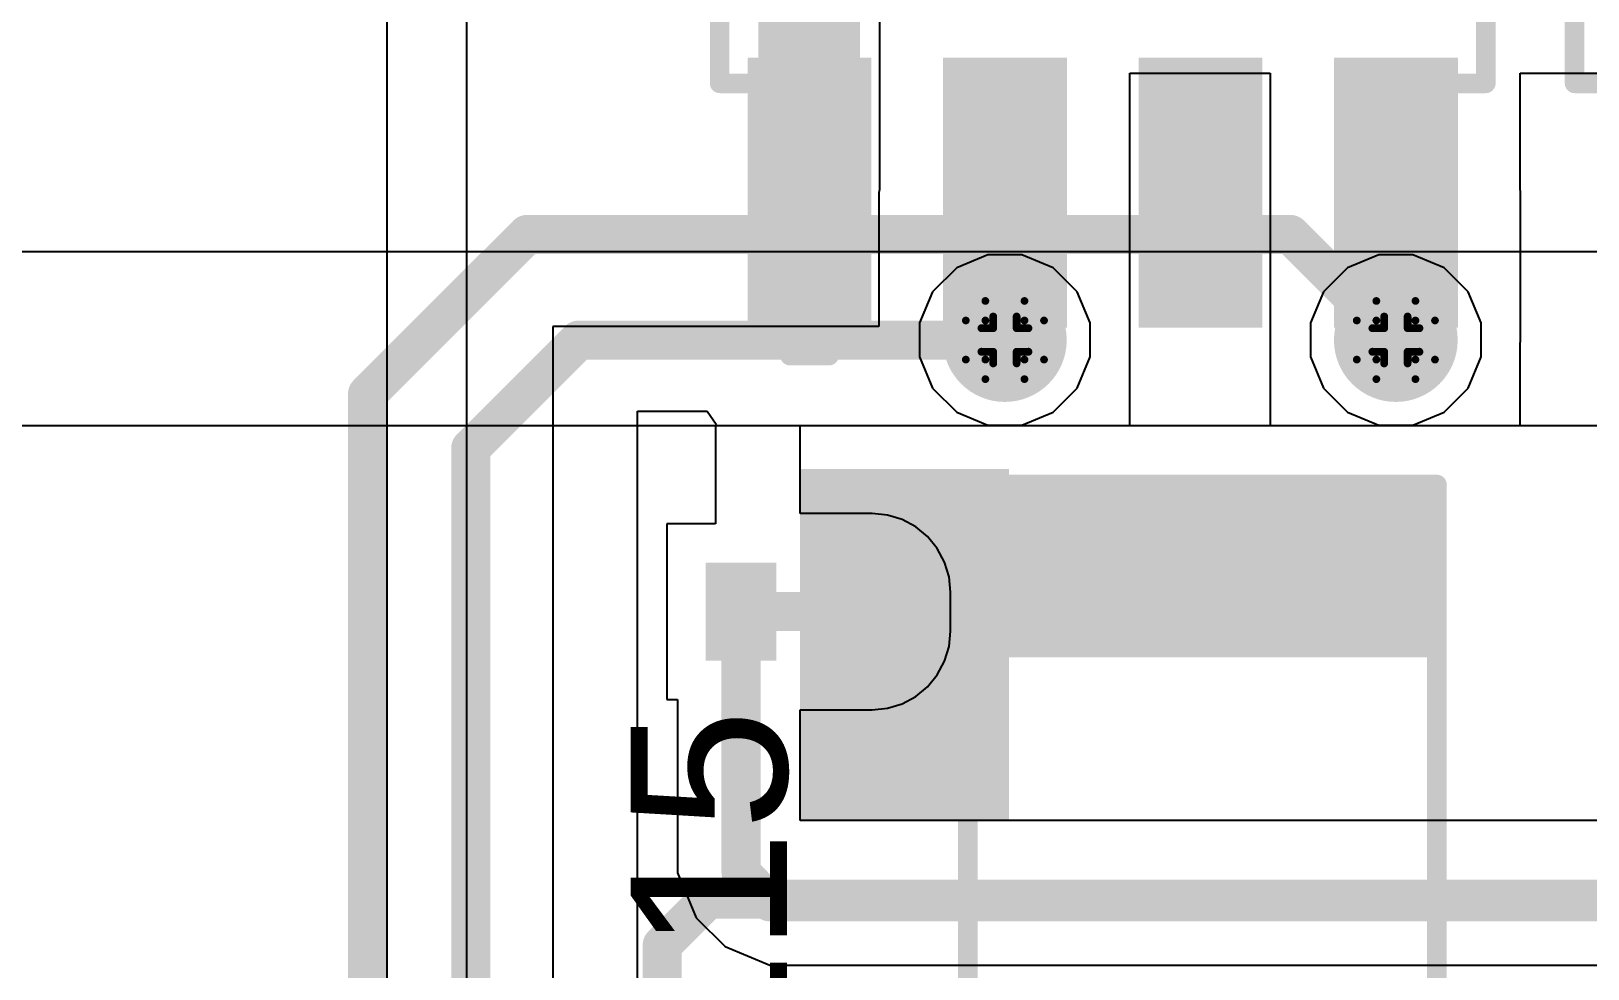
# Model space of a CAD drawing. Header units: inches. Extents: x -4 to 5258, y -4 to 5281.
# Drawn here: x 80.64 to 90.76, y 77.29 to 83.39 of the extents above; entities that cross this region are included whole.
import ezdxf

# ---------------------------------------------------------------- set-up
doc = ezdxf.new("R2010")
doc.units = ezdxf.units.IN
for name, color, linetype in [('Bottom Layer', 5, 'Continuous'), ('Bottom Solder', 6, 'Continuous'), ('Drill Drawing', 1, 'Continuous'), ('Layer 1', 16, 'Continuous'), ('Layer 2', 76, 'Continuous'), ('Top Layer', 1, 'Continuous'), ('Top Overlay', 2, 'Continuous'), ('Top Paste', 8, 'Continuous'), ('Top Solder', 216, 'Continuous'), ('Via Holes', 16, 'Continuous')]:
    doc.layers.add(name, color=color, linetype=linetype)
doc.styles.add('Arial', font='', dxfattribs={"height": 0.2})
doc.styles.get('Arial').set_extended_font_data('Arial')

# ---------------------------------------------------------------- blocks, each defined once
blk = doc.blocks.new('SOIC_8_11')
at = {"layer": 'Top Layer'}
for points in [[(-1.925, 2.205), (-1.925, 1.605), (-3.475, 1.605), (-3.475, 2.205)], [(3.475, 2.205), (3.475, 1.605), (1.925, 1.605), (1.925, 2.205)], [(-1.925, 0.935), (-1.925, 0.335), (-3.475, 0.335), (-3.475, 0.935)], [(3.475, 0.935), (3.475, 0.335), (1.925, 0.335), (1.925, 0.935)], [(-1.925, -0.335), (-1.925, -0.935), (-3.475, -0.935), (-3.475, -0.335)], [(3.475, -0.335), (3.475, -0.935), (1.925, -0.935), (1.925, -0.335)], [(-1.925, -1.605), (-1.925, -2.205), (-3.475, -2.205), (-3.475, -1.605)], [(3.475, -1.605), (3.475, -2.205), (1.925, -2.205), (1.925, -1.605)]]:
    blk.add_hatch(color=1, dxfattribs=at).paths.add_polyline_path(points)
at = {"layer": 'Top Overlay'}
blk.add_hatch(color=2, dxfattribs=at).paths.add_polyline_path([(-1.828, 1.573), (-1.498, 1.573), (-1.498, 2.234), (-1.828, 2.234)])
at = {"layer": 'Top Paste'}
for points in [[(-1.925, 2.205), (-1.925, 1.605), (-3.475, 1.605), (-3.475, 2.205)], [(3.475, 2.205), (3.475, 1.605), (1.925, 1.605), (1.925, 2.205)], [(-1.925, 0.935), (-1.925, 0.335), (-3.475, 0.335), (-3.475, 0.935)], [(3.475, 0.935), (3.475, 0.335), (1.925, 0.335), (1.925, 0.935)], [(-1.925, -0.335), (-1.925, -0.935), (-3.475, -0.935), (-3.475, -0.335)], [(3.475, -0.335), (3.475, -0.935), (1.925, -0.935), (1.925, -0.335)], [(-1.925, -1.605), (-1.925, -2.205), (-3.475, -2.205), (-3.475, -1.605)], [(3.475, -1.605), (3.475, -2.205), (1.925, -2.205), (1.925, -1.605)]]:
    blk.add_hatch(color=8, dxfattribs=at).paths.add_polyline_path(points)
at = {"layer": 'Top Solder'}
for points in [[(-1.823, 2.307), (-1.823, 1.503), (-3.577, 1.503), (-3.577, 2.307)], [(3.577, 2.307), (3.577, 1.503), (1.823, 1.503), (1.823, 2.307)], [(-1.823, 1.037), (-1.823, 0.233), (-3.577, 0.233), (-3.577, 1.037)], [(3.577, 1.037), (3.577, 0.233), (1.823, 0.233), (1.823, 1.037)], [(-1.823, -0.233), (-1.823, -1.037), (-3.577, -1.037), (-3.577, -0.233)], [(3.577, -0.233), (3.577, -1.037), (1.823, -1.037), (1.823, -0.233)], [(-1.823, -1.503), (-1.823, -2.307), (-3.577, -2.307), (-3.577, -1.503)], [(3.577, -1.503), (3.577, -2.307), (1.823, -2.307), (1.823, -1.503)]]:
    blk.add_hatch(color=216, dxfattribs=at).paths.add_polyline_path(points)
at = {"layer": 'Top Overlay'}
for points in [[(-1.991, 2.489, 0.127, 0.127, 0), (1.991, 2.489, 0.127, 0.127, 0)], [(-1.991, 2.489, 0.127, 0.127, 0), (-1.991, 2.311, 0.127, 0.127, 0)], [(1.991, 2.489, 0.127, 0.127, 0), (1.991, 2.311, 0.127, 0.127, 0)], [(-3.759, 2.032, 0.127, 0.127, 0), (-3.759, 1.778, 0.127, 0.127, 0)], [(-3.759, 2.032, 0.127, 0.127, 0), (-3.632, 1.905, 0.127, 0.127, 0)], [(-3.632, 1.905, 0.127, 0.127, 0), (-3.759, 1.778, 0.127, 0.127, 0)], [(-1.991, -2.311, 0.127, 0.127, 0), (-1.991, -2.489, 0.127, 0.127, 0)], [(1.991, -2.311, 0.127, 0.127, 0), (1.991, -2.489, 0.127, 0.127, 0)], [(-1.991, -2.489, 0.127, 0.127, 0), (1.991, -2.489, 0.127, 0.127, 0)]]:
    blk.add_lwpolyline(points, format="xyseb", dxfattribs=at)
for points in [[(-2.022, 2.489, 0.0635, 0.0635, 1), (-1.959, 2.489, 0.0635, 0.0635, 1)], [(-2.022, 2.489, 0.0635, 0.0635, 1), (-1.959, 2.489, 0.0635, 0.0635, 1)], [(1.959, 2.489, 0.0635, 0.0635, 1), (2.022, 2.489, 0.0635, 0.0635, 1)], [(1.959, 2.489, 0.0635, 0.0635, 1), (2.022, 2.489, 0.0635, 0.0635, 1)], [(-2.022, 2.311, 0.0635, 0.0635, 1), (-1.959, 2.311, 0.0635, 0.0635, 1)], [(1.959, 2.311, 0.0635, 0.0635, 1), (2.022, 2.311, 0.0635, 0.0635, 1)], [(-3.791, 2.032, 0.0635, 0.0635, 1), (-3.727, 2.032, 0.0635, 0.0635, 1)], [(-3.791, 2.032, 0.0635, 0.0635, 1), (-3.727, 2.032, 0.0635, 0.0635, 1)], [(-3.664, 1.905, 0.0635, 0.0635, 1), (-3.6, 1.905, 0.0635, 0.0635, 1)], [(-3.664, 1.905, 0.0635, 0.0635, 1), (-3.6, 1.905, 0.0635, 0.0635, 1)], [(-3.791, 1.778, 0.0635, 0.0635, 1), (-3.727, 1.778, 0.0635, 0.0635, 1)], [(-3.791, 1.778, 0.0635, 0.0635, 1), (-3.727, 1.778, 0.0635, 0.0635, 1)], [(-2.022, -2.311, 0.0635, 0.0635, 1), (-1.959, -2.311, 0.0635, 0.0635, 1)], [(1.959, -2.311, 0.0635, 0.0635, 1), (2.022, -2.311, 0.0635, 0.0635, 1)], [(-2.022, -2.489, 0.0635, 0.0635, 1), (-1.959, -2.489, 0.0635, 0.0635, 1)], [(-2.022, -2.489, 0.0635, 0.0635, 1), (-1.959, -2.489, 0.0635, 0.0635, 1)], [(1.959, -2.489, 0.0635, 0.0635, 1), (2.022, -2.489, 0.0635, 0.0635, 1)], [(1.959, -2.489, 0.0635, 0.0635, 1), (2.022, -2.489, 0.0635, 0.0635, 1)]]:
    blk.add_lwpolyline(points, format="xyseb", close=True, dxfattribs=at)
blk = doc.blocks.new('SOIC_8_13')
at = {"layer": 'Top Layer'}
for points in [[(-1.925, 2.205), (-1.925, 1.605), (-3.475, 1.605), (-3.475, 2.205)], [(3.475, 2.205), (3.475, 1.605), (1.925, 1.605), (1.925, 2.205)], [(-1.925, 0.935), (-1.925, 0.335), (-3.475, 0.335), (-3.475, 0.935)], [(3.475, 0.935), (3.475, 0.335), (1.925, 0.335), (1.925, 0.935)], [(-1.925, -0.335), (-1.925, -0.935), (-3.475, -0.935), (-3.475, -0.335)], [(3.475, -0.335), (3.475, -0.935), (1.925, -0.935), (1.925, -0.335)], [(-1.925, -1.605), (-1.925, -2.205), (-3.475, -2.205), (-3.475, -1.605)], [(3.475, -1.605), (3.475, -2.205), (1.925, -2.205), (1.925, -1.605)]]:
    blk.add_hatch(color=1, dxfattribs=at).paths.add_polyline_path(points)
at = {"layer": 'Top Overlay'}
blk.add_hatch(color=2, dxfattribs=at).paths.add_polyline_path([(-1.829, 1.576), (-1.499, 1.576), (-1.499, 2.237), (-1.829, 2.237)])
at = {"layer": 'Top Paste'}
for points in [[(-1.925, 2.205), (-1.925, 1.605), (-3.475, 1.605), (-3.475, 2.205)], [(3.475, 2.205), (3.475, 1.605), (1.925, 1.605), (1.925, 2.205)], [(-1.925, 0.935), (-1.925, 0.335), (-3.475, 0.335), (-3.475, 0.935)], [(3.475, 0.935), (3.475, 0.335), (1.925, 0.335), (1.925, 0.935)], [(-1.925, -0.335), (-1.925, -0.935), (-3.475, -0.935), (-3.475, -0.335)], [(3.475, -0.335), (3.475, -0.935), (1.925, -0.935), (1.925, -0.335)], [(-1.925, -1.605), (-1.925, -2.205), (-3.475, -2.205), (-3.475, -1.605)], [(3.475, -1.605), (3.475, -2.205), (1.925, -2.205), (1.925, -1.605)]]:
    blk.add_hatch(color=8, dxfattribs=at).paths.add_polyline_path(points)
at = {"layer": 'Top Solder'}
for points in [[(-1.823, 2.307), (-1.823, 1.503), (-3.577, 1.503), (-3.577, 2.307)], [(3.577, 2.307), (3.577, 1.503), (1.823, 1.503), (1.823, 2.307)], [(-1.823, 1.037), (-1.823, 0.233), (-3.577, 0.233), (-3.577, 1.037)], [(3.577, 1.037), (3.577, 0.233), (1.823, 0.233), (1.823, 1.037)], [(-1.823, -0.233), (-1.823, -1.037), (-3.577, -1.037), (-3.577, -0.233)], [(3.577, -0.233), (3.577, -1.037), (1.823, -1.037), (1.823, -0.233)], [(-1.823, -1.503), (-1.823, -2.307), (-3.577, -2.307), (-3.577, -1.503)], [(3.577, -1.503), (3.577, -2.307), (1.823, -2.307), (1.823, -1.503)]]:
    blk.add_hatch(color=216, dxfattribs=at).paths.add_polyline_path(points)
at = {"layer": 'Top Overlay'}
for points in [[(1.991, 2.489, 0.127, 0.127, 0), (-1.991, 2.489, 0.127, 0.127, 0)], [(-1.991, 2.489, 0.127, 0.127, 0), (-1.991, 2.311, 0.127, 0.127, 0)], [(1.991, 2.489, 0.127, 0.127, 0), (1.991, 2.311, 0.127, 0.127, 0)], [(-3.759, 2.032, 0.127, 0.127, 0), (-3.759, 1.778, 0.127, 0.127, 0)], [(-3.759, 2.032, 0.127, 0.127, 0), (-3.632, 1.905, 0.127, 0.127, 0)], [(-3.632, 1.905, 0.127, 0.127, 0), (-3.759, 1.778, 0.127, 0.127, 0)], [(-1.991, -2.311, 0.127, 0.127, 0), (-1.991, -2.489, 0.127, 0.127, 0)], [(1.991, -2.311, 0.127, 0.127, 0), (1.991, -2.489, 0.127, 0.127, 0)], [(-1.991, -2.489, 0.127, 0.127, 0), (1.991, -2.489, 0.127, 0.127, 0)]]:
    blk.add_lwpolyline(points, format="xyseb", dxfattribs=at)
for points in [[(-2.022, 2.489, 0.0635, 0.0635, 1), (-1.959, 2.489, 0.0635, 0.0635, 1)], [(-2.022, 2.489, 0.0635, 0.0635, 1), (-1.959, 2.489, 0.0635, 0.0635, 1)], [(1.959, 2.489, 0.0635, 0.0635, 1), (2.022, 2.489, 0.0635, 0.0635, 1)], [(1.959, 2.489, 0.0635, 0.0635, 1), (2.022, 2.489, 0.0635, 0.0635, 1)], [(-2.022, 2.311, 0.0635, 0.0635, 1), (-1.959, 2.311, 0.0635, 0.0635, 1)], [(1.959, 2.311, 0.0635, 0.0635, 1), (2.022, 2.311, 0.0635, 0.0635, 1)], [(-3.791, 2.032, 0.0635, 0.0635, 1), (-3.727, 2.032, 0.0635, 0.0635, 1)], [(-3.791, 2.032, 0.0635, 0.0635, 1), (-3.727, 2.032, 0.0635, 0.0635, 1)], [(-3.664, 1.905, 0.0635, 0.0635, 1), (-3.6, 1.905, 0.0635, 0.0635, 1)], [(-3.664, 1.905, 0.0635, 0.0635, 1), (-3.6, 1.905, 0.0635, 0.0635, 1)], [(-3.791, 1.778, 0.0635, 0.0635, 1), (-3.727, 1.778, 0.0635, 0.0635, 1)], [(-3.791, 1.778, 0.0635, 0.0635, 1), (-3.727, 1.778, 0.0635, 0.0635, 1)], [(-2.022, -2.311, 0.0635, 0.0635, 1), (-1.959, -2.311, 0.0635, 0.0635, 1)], [(1.959, -2.311, 0.0635, 0.0635, 1), (2.022, -2.311, 0.0635, 0.0635, 1)], [(-2.022, -2.489, 0.0635, 0.0635, 1), (-1.959, -2.489, 0.0635, 0.0635, 1)], [(-2.022, -2.489, 0.0635, 0.0635, 1), (-1.959, -2.489, 0.0635, 0.0635, 1)], [(1.959, -2.489, 0.0635, 0.0635, 1), (2.022, -2.489, 0.0635, 0.0635, 1)], [(1.959, -2.489, 0.0635, 0.0635, 1), (2.022, -2.489, 0.0635, 0.0635, 1)]]:
    blk.add_lwpolyline(points, format="xyseb", close=True, dxfattribs=at)
blk = doc.blocks.new('RES_2010_53')
at = {"layer": 'Top Layer'}
for points in [[(-2.8, 1.4), (-1.9, 1.4), (-1.9, -1.4), (-2.8, -1.4)], [(1.9, 1.4), (2.8, 1.4), (2.8, -1.4), (1.9, -1.4)]]:
    blk.add_hatch(color=1, dxfattribs=at).paths.add_polyline_path(points)
at = {"layer": 'Top Paste'}
for points in [[(-2.8, 1.4), (-1.9, 1.4), (-1.9, -1.4), (-2.8, -1.4)], [(1.9, 1.4), (2.8, 1.4), (2.8, -1.4), (1.9, -1.4)]]:
    blk.add_hatch(color=8, dxfattribs=at).paths.add_polyline_path(points)
at = {"layer": 'Top Solder'}
for points in [[(-2.902, 1.502), (-1.798, 1.502), (-1.798, -1.502), (-2.902, -1.502)], [(1.798, 1.502), (2.902, 1.502), (2.902, -1.502), (1.798, -1.502)]]:
    blk.add_hatch(color=216, dxfattribs=at).paths.add_polyline_path(points)
at = {"layer": 'Top Overlay'}
for points in [[(-2.921, 1.524, 0.127, 0.127, 0), (-2.921, -1.524, 0.127, 0.127, 0)], [(-2.921, 1.524, 0.127, 0.127, 0), (2.921, 1.524, 0.127, 0.127, 0)], [(2.921, 1.524, 0.127, 0.127, 0), (2.921, -1.524, 0.127, 0.127, 0)], [(2.921, -1.524, 0.127, 0.127, 0), (-2.921, -1.524, 0.127, 0.127, 0)]]:
    blk.add_lwpolyline(points, format="xyseb", dxfattribs=at)
for points in [[(-2.953, 1.524, 0.0635, 0.0635, 1), (-2.889, 1.524, 0.0635, 0.0635, 1)], [(-2.953, 1.524, 0.0635, 0.0635, 1), (-2.889, 1.524, 0.0635, 0.0635, 1)], [(2.889, 1.524, 0.0635, 0.0635, 1), (2.953, 1.524, 0.0635, 0.0635, 1)], [(2.889, 1.524, 0.0635, 0.0635, 1), (2.953, 1.524, 0.0635, 0.0635, 1)], [(-2.953, -1.524, 0.0635, 0.0635, 1), (-2.889, -1.524, 0.0635, 0.0635, 1)], [(-2.953, -1.524, 0.0635, 0.0635, 1), (-2.889, -1.524, 0.0635, 0.0635, 1)], [(2.889, -1.524, 0.0635, 0.0635, 1), (2.953, -1.524, 0.0635, 0.0635, 1)], [(2.889, -1.524, 0.0635, 0.0635, 1), (2.953, -1.524, 0.0635, 0.0635, 1)]]:
    blk.add_lwpolyline(points, format="xyseb", close=True, dxfattribs=at)
blk = doc.blocks.new('N___T___P___178')
at = {"layer": 'Top Layer'}
for points in [[(-0.699, -0.318), (-0.699, 0.318), (-0.241, 0.318), (-0.241, -0.318)], [(0.241, -0.318), (0.241, 0.318), (0.699, 0.318), (0.699, -0.318)], [(-0.381, -0.127), (0.381, -0.127), (0.381, 0.127), (-0.381, 0.127)]]:
    blk.add_hatch(color=1, dxfattribs=at).paths.add_polyline_path(points)
at = {"layer": 'Top Paste'}
for points in [[(-0.699, -0.318), (-0.699, 0.318), (-0.241, 0.318), (-0.241, -0.318)], [(0.241, -0.318), (0.241, 0.318), (0.699, 0.318), (0.699, -0.318)]]:
    blk.add_hatch(color=8, dxfattribs=at).paths.add_polyline_path(points)

msp = doc.modelspace()

# ---------------------------------------------------------------- hatches: boundary and pattern name
at = {"layer": 'Bottom Layer'}
h = msp.add_hatch(color=5, dxfattribs=at)
edge = h.paths.add_edge_path()
edge.add_arc((86.969, 81.379), 0.3, 0, 360)
h = msp.add_hatch(color=5, dxfattribs=at)
edge = h.paths.add_edge_path()
edge.add_arc((89.509, 81.379), 0.3, 0, 360)
at = {"layer": 'Bottom Solder'}
h = msp.add_hatch(color=6, dxfattribs=at)
edge = h.paths.add_edge_path()
edge.add_arc((86.969, 81.379), 0.402, 0, 360)
h = msp.add_hatch(color=6, dxfattribs=at)
edge = h.paths.add_edge_path()
edge.add_arc((89.509, 81.379), 0.402, 0, 360)
at = {"layer": 'Layer 1'}
h = msp.add_hatch(color=16, dxfattribs=at)
edge = h.paths.add_edge_path()
edge.add_arc((86.969, 81.379), 0.3, 0, 360)
h = msp.add_hatch(color=16, dxfattribs=at)
edge = h.paths.add_edge_path()
edge.add_arc((89.509, 81.379), 0.3, 0, 360)
at = {"layer": 'Layer 2'}
h = msp.add_hatch(color=76, dxfattribs=at)
edge = h.paths.add_edge_path()
edge.add_arc((86.969, 81.379), 0.3, 0, 360)
h = msp.add_hatch(color=76, dxfattribs=at)
edge = h.paths.add_edge_path()
edge.add_arc((89.509, 81.379), 0.3, 0, 360)
at = {"layer": 'Top Layer'}
for points in [[(87.269, 82.337), (86.669, 82.337), (86.669, 81.379), (87.269, 81.379)], [(89.809, 82.337), (89.209, 82.337), (89.209, 81.379), (89.809, 81.379)], [(85.639, 78.257), (86.995, 78.257), (86.995, 80.541), (85.639, 80.541)]]:
    msp.add_hatch(color=1, dxfattribs=at).paths.add_polyline_path(points)
h = msp.add_hatch(color=1, dxfattribs=at)
edge = h.paths.add_edge_path()
edge.add_arc((86.969, 81.379), 0.3, 0, 360)
h = msp.add_hatch(color=1, dxfattribs=at)
edge = h.paths.add_edge_path()
edge.add_arc((89.509, 81.379), 0.3, 0, 360)
at = {"layer": 'Top Solder'}
h = msp.add_hatch(color=216, dxfattribs=at)
edge = h.paths.add_edge_path()
edge.add_arc((86.969, 81.379), 0.402, 0, 360)
h = msp.add_hatch(color=216, dxfattribs=at)
edge = h.paths.add_edge_path()
edge.add_arc((89.509, 81.379), 0.402, 0, 360)
at = {"layer": 'Via Holes'}
h = msp.add_hatch(color=7, dxfattribs=at)
edge = h.paths.add_edge_path()
edge.add_arc((86.969, 81.379), 0.15, 0, 360)
h = msp.add_hatch(color=7, dxfattribs=at)
edge = h.paths.add_edge_path()
edge.add_arc((89.509, 81.379), 0.15, 0, 360)

# ---------------------------------------------------------------- linework, layer by layer
at = {"layer": 'Bottom Layer'}
for p, q in [((106.488, 81.952), (50.144, 81.952)), ((75.525, 80.824), (105.19, 80.824))]:
    msp.add_line(p, q, dxfattribs=at)
at = {"layer": 'Drill Drawing'}
for points in [[(86.842, 81.506, 0.0508, 0.0508, 0), (86.842, 81.633, 0.0508, 0.0508, 0)], [(86.842, 81.633, 0.0508, 0.0508, 0), (87.096, 81.633, 0.0508, 0.0508, 0)], [(87.096, 81.506, 0.0508, 0.0508, 0), (87.096, 81.633, 0.0508, 0.0508, 0)], [(89.382, 81.506, 0.0508, 0.0508, 0), (89.382, 81.633, 0.0508, 0.0508, 0)], [(89.382, 81.633, 0.0508, 0.0508, 0), (89.636, 81.633, 0.0508, 0.0508, 0)], [(89.636, 81.506, 0.0508, 0.0508, 0), (89.636, 81.633, 0.0508, 0.0508, 0)], [(86.715, 81.252, 0.0508, 0.0508, 0), (86.715, 81.506, 0.0508, 0.0508, 0)], [(86.715, 81.506, 0.0508, 0.0508, 0), (86.842, 81.506, 0.0508, 0.0508, 0)], [(86.893, 81.456, 0.0508, 0.0508, 0), (86.893, 81.532, 0.0508, 0.0508, 0)], [(86.893, 81.532, 0.0508, 0.0508, 0), (87.046, 81.532, 0.0508, 0.0508, 0)], [(87.046, 81.456, 0.0508, 0.0508, 0), (87.046, 81.532, 0.0508, 0.0508, 0)], [(87.096, 81.506, 0.0508, 0.0508, 0), (87.223, 81.506, 0.0508, 0.0508, 0)], [(87.223, 81.252, 0.0508, 0.0508, 0), (87.223, 81.506, 0.0508, 0.0508, 0)], [(89.255, 81.252, 0.0508, 0.0508, 0), (89.255, 81.506, 0.0508, 0.0508, 0)], [(89.255, 81.506, 0.0508, 0.0508, 0), (89.382, 81.506, 0.0508, 0.0508, 0)], [(89.433, 81.456, 0.0508, 0.0508, 0), (89.433, 81.532, 0.0508, 0.0508, 0)], [(89.433, 81.532, 0.0508, 0.0508, 0), (89.586, 81.532, 0.0508, 0.0508, 0)], [(89.586, 81.456, 0.0508, 0.0508, 0), (89.586, 81.532, 0.0508, 0.0508, 0)], [(89.636, 81.506, 0.0508, 0.0508, 0), (89.763, 81.506, 0.0508, 0.0508, 0)], [(89.763, 81.252, 0.0508, 0.0508, 0), (89.763, 81.506, 0.0508, 0.0508, 0)], [(86.817, 81.303, 0.0508, 0.0508, 0), (86.817, 81.456, 0.0508, 0.0508, 0)], [(86.817, 81.456, 0.0508, 0.0508, 0), (86.893, 81.456, 0.0508, 0.0508, 0)], [(87.046, 81.456, 0.0508, 0.0508, 0), (87.122, 81.456, 0.0508, 0.0508, 0)], [(87.122, 81.303, 0.0508, 0.0508, 0), (87.122, 81.456, 0.0508, 0.0508, 0)], [(89.357, 81.303, 0.0508, 0.0508, 0), (89.357, 81.456, 0.0508, 0.0508, 0)], [(89.357, 81.456, 0.0508, 0.0508, 0), (89.433, 81.456, 0.0508, 0.0508, 0)], [(89.586, 81.456, 0.0508, 0.0508, 0), (89.662, 81.456, 0.0508, 0.0508, 0)], [(89.662, 81.303, 0.0508, 0.0508, 0), (89.662, 81.456, 0.0508, 0.0508, 0)], [(86.817, 81.303, 0.0508, 0.0508, 0), (86.893, 81.303, 0.0508, 0.0508, 0)], [(86.893, 81.227, 0.0508, 0.0508, 0), (86.893, 81.303, 0.0508, 0.0508, 0)], [(87.046, 81.303, 0.0508, 0.0508, 0), (87.122, 81.303, 0.0508, 0.0508, 0)], [(87.046, 81.227, 0.0508, 0.0508, 0), (87.046, 81.303, 0.0508, 0.0508, 0)], [(89.357, 81.303, 0.0508, 0.0508, 0), (89.433, 81.303, 0.0508, 0.0508, 0)], [(89.433, 81.227, 0.0508, 0.0508, 0), (89.433, 81.303, 0.0508, 0.0508, 0)], [(89.586, 81.303, 0.0508, 0.0508, 0), (89.662, 81.303, 0.0508, 0.0508, 0)], [(89.586, 81.227, 0.0508, 0.0508, 0), (89.586, 81.303, 0.0508, 0.0508, 0)], [(86.715, 81.252, 0.0508, 0.0508, 0), (86.842, 81.252, 0.0508, 0.0508, 0)], [(86.842, 81.125, 0.0508, 0.0508, 0), (86.842, 81.252, 0.0508, 0.0508, 0)], [(86.893, 81.227, 0.0508, 0.0508, 0), (87.046, 81.227, 0.0508, 0.0508, 0)], [(87.096, 81.252, 0.0508, 0.0508, 0), (87.223, 81.252, 0.0508, 0.0508, 0)], [(87.096, 81.125, 0.0508, 0.0508, 0), (87.096, 81.252, 0.0508, 0.0508, 0)], [(89.255, 81.252, 0.0508, 0.0508, 0), (89.382, 81.252, 0.0508, 0.0508, 0)], [(89.382, 81.125, 0.0508, 0.0508, 0), (89.382, 81.252, 0.0508, 0.0508, 0)], [(89.433, 81.227, 0.0508, 0.0508, 0), (89.586, 81.227, 0.0508, 0.0508, 0)], [(89.636, 81.252, 0.0508, 0.0508, 0), (89.763, 81.252, 0.0508, 0.0508, 0)], [(89.636, 81.125, 0.0508, 0.0508, 0), (89.636, 81.252, 0.0508, 0.0508, 0)], [(86.842, 81.125, 0.0508, 0.0508, 0), (87.096, 81.125, 0.0508, 0.0508, 0)], [(89.382, 81.125, 0.0508, 0.0508, 0), (89.636, 81.125, 0.0508, 0.0508, 0)]]:
    msp.add_lwpolyline(points, format="xyseb", dxfattribs=at)
for points in [[(86.83, 81.633, 0.0254, 0.0254, 1), (86.855, 81.633, 0.0254, 0.0254, 1)], [(86.83, 81.633, 0.0254, 0.0254, 1), (86.855, 81.633, 0.0254, 0.0254, 1)], [(87.084, 81.633, 0.0254, 0.0254, 1), (87.109, 81.633, 0.0254, 0.0254, 1)], [(87.084, 81.633, 0.0254, 0.0254, 1), (87.109, 81.633, 0.0254, 0.0254, 1)], [(89.37, 81.633, 0.0254, 0.0254, 1), (89.395, 81.633, 0.0254, 0.0254, 1)], [(89.37, 81.633, 0.0254, 0.0254, 1), (89.395, 81.633, 0.0254, 0.0254, 1)], [(89.624, 81.633, 0.0254, 0.0254, 1), (89.649, 81.633, 0.0254, 0.0254, 1)], [(89.624, 81.633, 0.0254, 0.0254, 1), (89.649, 81.633, 0.0254, 0.0254, 1)], [(86.703, 81.506, 0.0254, 0.0254, 1), (86.728, 81.506, 0.0254, 0.0254, 1)], [(86.703, 81.506, 0.0254, 0.0254, 1), (86.728, 81.506, 0.0254, 0.0254, 1)], [(86.83, 81.506, 0.0254, 0.0254, 1), (86.855, 81.506, 0.0254, 0.0254, 1)], [(86.83, 81.506, 0.0254, 0.0254, 1), (86.855, 81.506, 0.0254, 0.0254, 1)], [(86.881, 81.532, 0.0254, 0.0254, 1), (86.906, 81.532, 0.0254, 0.0254, 1)], [(86.881, 81.532, 0.0254, 0.0254, 1), (86.906, 81.532, 0.0254, 0.0254, 1)], [(87.033, 81.532, 0.0254, 0.0254, 1), (87.058, 81.532, 0.0254, 0.0254, 1)], [(87.033, 81.532, 0.0254, 0.0254, 1), (87.058, 81.532, 0.0254, 0.0254, 1)], [(87.084, 81.506, 0.0254, 0.0254, 1), (87.109, 81.506, 0.0254, 0.0254, 1)], [(87.084, 81.506, 0.0254, 0.0254, 1), (87.109, 81.506, 0.0254, 0.0254, 1)], [(87.211, 81.506, 0.0254, 0.0254, 1), (87.236, 81.506, 0.0254, 0.0254, 1)], [(87.211, 81.506, 0.0254, 0.0254, 1), (87.236, 81.506, 0.0254, 0.0254, 1)], [(89.243, 81.506, 0.0254, 0.0254, 1), (89.268, 81.506, 0.0254, 0.0254, 1)], [(89.243, 81.506, 0.0254, 0.0254, 1), (89.268, 81.506, 0.0254, 0.0254, 1)], [(89.37, 81.506, 0.0254, 0.0254, 1), (89.395, 81.506, 0.0254, 0.0254, 1)], [(89.37, 81.506, 0.0254, 0.0254, 1), (89.395, 81.506, 0.0254, 0.0254, 1)], [(89.421, 81.532, 0.0254, 0.0254, 1), (89.446, 81.532, 0.0254, 0.0254, 1)], [(89.421, 81.532, 0.0254, 0.0254, 1), (89.446, 81.532, 0.0254, 0.0254, 1)], [(89.573, 81.532, 0.0254, 0.0254, 1), (89.598, 81.532, 0.0254, 0.0254, 1)], [(89.573, 81.532, 0.0254, 0.0254, 1), (89.598, 81.532, 0.0254, 0.0254, 1)], [(89.624, 81.506, 0.0254, 0.0254, 1), (89.649, 81.506, 0.0254, 0.0254, 1)], [(89.624, 81.506, 0.0254, 0.0254, 1), (89.649, 81.506, 0.0254, 0.0254, 1)], [(89.751, 81.506, 0.0254, 0.0254, 1), (89.776, 81.506, 0.0254, 0.0254, 1)], [(89.751, 81.506, 0.0254, 0.0254, 1), (89.776, 81.506, 0.0254, 0.0254, 1)], [(86.804, 81.456, 0.0254, 0.0254, 1), (86.83, 81.456, 0.0254, 0.0254, 1)], [(86.804, 81.456, 0.0254, 0.0254, 1), (86.83, 81.456, 0.0254, 0.0254, 1)], [(86.881, 81.456, 0.0254, 0.0254, 1), (86.906, 81.456, 0.0254, 0.0254, 1)], [(86.881, 81.456, 0.0254, 0.0254, 1), (86.906, 81.456, 0.0254, 0.0254, 1)], [(87.033, 81.456, 0.0254, 0.0254, 1), (87.058, 81.456, 0.0254, 0.0254, 1)], [(87.033, 81.456, 0.0254, 0.0254, 1), (87.058, 81.456, 0.0254, 0.0254, 1)], [(87.109, 81.456, 0.0254, 0.0254, 1), (87.135, 81.456, 0.0254, 0.0254, 1)], [(87.109, 81.456, 0.0254, 0.0254, 1), (87.135, 81.456, 0.0254, 0.0254, 1)], [(89.344, 81.456, 0.0254, 0.0254, 1), (89.37, 81.456, 0.0254, 0.0254, 1)], [(89.344, 81.456, 0.0254, 0.0254, 1), (89.37, 81.456, 0.0254, 0.0254, 1)], [(89.421, 81.456, 0.0254, 0.0254, 1), (89.446, 81.456, 0.0254, 0.0254, 1)], [(89.421, 81.456, 0.0254, 0.0254, 1), (89.446, 81.456, 0.0254, 0.0254, 1)], [(89.573, 81.456, 0.0254, 0.0254, 1), (89.598, 81.456, 0.0254, 0.0254, 1)], [(89.573, 81.456, 0.0254, 0.0254, 1), (89.598, 81.456, 0.0254, 0.0254, 1)], [(89.649, 81.456, 0.0254, 0.0254, 1), (89.675, 81.456, 0.0254, 0.0254, 1)], [(89.649, 81.456, 0.0254, 0.0254, 1), (89.675, 81.456, 0.0254, 0.0254, 1)], [(86.804, 81.303, 0.0254, 0.0254, 1), (86.83, 81.303, 0.0254, 0.0254, 1)], [(86.804, 81.303, 0.0254, 0.0254, 1), (86.83, 81.303, 0.0254, 0.0254, 1)], [(86.881, 81.303, 0.0254, 0.0254, 1), (86.906, 81.303, 0.0254, 0.0254, 1)], [(86.881, 81.303, 0.0254, 0.0254, 1), (86.906, 81.303, 0.0254, 0.0254, 1)], [(87.033, 81.303, 0.0254, 0.0254, 1), (87.058, 81.303, 0.0254, 0.0254, 1)], [(87.033, 81.303, 0.0254, 0.0254, 1), (87.058, 81.303, 0.0254, 0.0254, 1)], [(87.109, 81.303, 0.0254, 0.0254, 1), (87.135, 81.303, 0.0254, 0.0254, 1)], [(87.109, 81.303, 0.0254, 0.0254, 1), (87.135, 81.303, 0.0254, 0.0254, 1)], [(89.344, 81.303, 0.0254, 0.0254, 1), (89.37, 81.303, 0.0254, 0.0254, 1)], [(89.344, 81.303, 0.0254, 0.0254, 1), (89.37, 81.303, 0.0254, 0.0254, 1)], [(89.421, 81.303, 0.0254, 0.0254, 1), (89.446, 81.303, 0.0254, 0.0254, 1)], [(89.421, 81.303, 0.0254, 0.0254, 1), (89.446, 81.303, 0.0254, 0.0254, 1)], [(89.573, 81.303, 0.0254, 0.0254, 1), (89.598, 81.303, 0.0254, 0.0254, 1)], [(89.573, 81.303, 0.0254, 0.0254, 1), (89.598, 81.303, 0.0254, 0.0254, 1)], [(89.649, 81.303, 0.0254, 0.0254, 1), (89.675, 81.303, 0.0254, 0.0254, 1)], [(89.649, 81.303, 0.0254, 0.0254, 1), (89.675, 81.303, 0.0254, 0.0254, 1)], [(86.703, 81.252, 0.0254, 0.0254, 1), (86.728, 81.252, 0.0254, 0.0254, 1)], [(86.703, 81.252, 0.0254, 0.0254, 1), (86.728, 81.252, 0.0254, 0.0254, 1)], [(86.83, 81.252, 0.0254, 0.0254, 1), (86.855, 81.252, 0.0254, 0.0254, 1)], [(86.83, 81.252, 0.0254, 0.0254, 1), (86.855, 81.252, 0.0254, 0.0254, 1)], [(86.881, 81.227, 0.0254, 0.0254, 1), (86.906, 81.227, 0.0254, 0.0254, 1)], [(86.881, 81.227, 0.0254, 0.0254, 1), (86.906, 81.227, 0.0254, 0.0254, 1)], [(87.033, 81.227, 0.0254, 0.0254, 1), (87.058, 81.227, 0.0254, 0.0254, 1)], [(87.033, 81.227, 0.0254, 0.0254, 1), (87.058, 81.227, 0.0254, 0.0254, 1)], [(87.084, 81.252, 0.0254, 0.0254, 1), (87.109, 81.252, 0.0254, 0.0254, 1)], [(87.084, 81.252, 0.0254, 0.0254, 1), (87.109, 81.252, 0.0254, 0.0254, 1)], [(87.211, 81.252, 0.0254, 0.0254, 1), (87.236, 81.252, 0.0254, 0.0254, 1)], [(87.211, 81.252, 0.0254, 0.0254, 1), (87.236, 81.252, 0.0254, 0.0254, 1)], [(89.243, 81.252, 0.0254, 0.0254, 1), (89.268, 81.252, 0.0254, 0.0254, 1)], [(89.243, 81.252, 0.0254, 0.0254, 1), (89.268, 81.252, 0.0254, 0.0254, 1)], [(89.37, 81.252, 0.0254, 0.0254, 1), (89.395, 81.252, 0.0254, 0.0254, 1)], [(89.37, 81.252, 0.0254, 0.0254, 1), (89.395, 81.252, 0.0254, 0.0254, 1)], [(89.421, 81.227, 0.0254, 0.0254, 1), (89.446, 81.227, 0.0254, 0.0254, 1)], [(89.421, 81.227, 0.0254, 0.0254, 1), (89.446, 81.227, 0.0254, 0.0254, 1)], [(89.573, 81.227, 0.0254, 0.0254, 1), (89.598, 81.227, 0.0254, 0.0254, 1)], [(89.573, 81.227, 0.0254, 0.0254, 1), (89.598, 81.227, 0.0254, 0.0254, 1)], [(89.624, 81.252, 0.0254, 0.0254, 1), (89.649, 81.252, 0.0254, 0.0254, 1)], [(89.624, 81.252, 0.0254, 0.0254, 1), (89.649, 81.252, 0.0254, 0.0254, 1)], [(89.751, 81.252, 0.0254, 0.0254, 1), (89.776, 81.252, 0.0254, 0.0254, 1)], [(89.751, 81.252, 0.0254, 0.0254, 1), (89.776, 81.252, 0.0254, 0.0254, 1)], [(86.83, 81.125, 0.0254, 0.0254, 1), (86.855, 81.125, 0.0254, 0.0254, 1)], [(86.83, 81.125, 0.0254, 0.0254, 1), (86.855, 81.125, 0.0254, 0.0254, 1)], [(87.084, 81.125, 0.0254, 0.0254, 1), (87.109, 81.125, 0.0254, 0.0254, 1)], [(87.084, 81.125, 0.0254, 0.0254, 1), (87.109, 81.125, 0.0254, 0.0254, 1)], [(89.37, 81.125, 0.0254, 0.0254, 1), (89.395, 81.125, 0.0254, 0.0254, 1)], [(89.37, 81.125, 0.0254, 0.0254, 1), (89.395, 81.125, 0.0254, 0.0254, 1)], [(89.624, 81.125, 0.0254, 0.0254, 1), (89.649, 81.125, 0.0254, 0.0254, 1)], [(89.624, 81.125, 0.0254, 0.0254, 1), (89.649, 81.125, 0.0254, 0.0254, 1)]]:
    msp.add_lwpolyline(points, format="xyseb", close=True, dxfattribs=at)
at = {"layer": 'Layer 1'}
for p, q in [((86.859, 81.933), (86.656, 81.849)), ((87.08, 81.933), (86.859, 81.933)), ((87.283, 81.849), (87.08, 81.933)), ((89.399, 81.933), (89.196, 81.849)), ((89.62, 81.933), (89.399, 81.933)), ((89.823, 81.849), (89.62, 81.933)), ((86.656, 81.849), (86.5, 81.693)), ((87.439, 81.693), (87.283, 81.849)), ((89.196, 81.849), (89.04, 81.693)), ((89.979, 81.693), (89.823, 81.849)), ((86.5, 81.693), (86.415, 81.49)), ((87.523, 81.49), (87.439, 81.693)), ((89.04, 81.693), (88.955, 81.49)), ((90.063, 81.49), (89.979, 81.693)), ((86.415, 81.49), (86.415, 81.269)), ((87.523, 81.269), (87.523, 81.49)), ((88.955, 81.49), (88.955, 81.269)), ((90.063, 81.269), (90.063, 81.49)), ((86.415, 81.269), (86.5, 81.066)), ((87.439, 81.066), (87.523, 81.269)), ((88.955, 81.269), (89.04, 81.066)), ((89.979, 81.066), (90.063, 81.269)), ((86.5, 81.066), (86.656, 80.91)), ((87.283, 80.91), (87.439, 81.066)), ((89.04, 81.066), (89.196, 80.91)), ((89.823, 80.91), (89.979, 81.066)), ((86.656, 80.91), (86.859, 80.825)), ((87.08, 80.825), (87.283, 80.91)), ((89.196, 80.91), (89.399, 80.825)), ((89.62, 80.825), (89.823, 80.91)), ((86.859, 80.825), (87.08, 80.825)), ((89.399, 80.825), (89.62, 80.825))]:
    msp.add_line(p, q, dxfattribs=at)
at = {"layer": 'Layer 2'}
for points in [[(82.828, 81.028, 0.254, 0.254, 0), (83.866, 82.065, 0.254, 0.254, 0)], [(83.866, 82.065, 0.254, 0.254, 0), (88.824, 82.065, 0.254, 0.254, 0)], [(88.824, 82.065, 0.254, 0.254, 0), (89.509, 81.379, 0.254, 0.254, 0)], [(83.5, 80.677, 0.254, 0.254, 0), (84.202, 81.379, 0.254, 0.254, 0)], [(84.202, 81.379, 0.254, 0.254, 0), (86.969, 81.379, 0.254, 0.254, 0)], [(82.828, 74.061, 0.254, 0.254, 0), (82.828, 81.028, 0.254, 0.254, 0)], [(83.5, 74.311, 0.254, 0.254, 0), (83.5, 80.677, 0.254, 0.254, 0)], [(84.743, 77.448, 0.254, 0.254, 0), (85.042, 77.747, 0.254, 0.254, 0)], [(85.042, 77.747, 0.254, 0.254, 0), (92.583, 77.747, 0.254, 0.254, 0)], [(84.743, 74.889, 0.254, 0.254, 0), (84.743, 77.448, 0.254, 0.254, 0)]]:
    msp.add_lwpolyline(points, format="xyseb", dxfattribs=at)
for points in [[(83.802, 82.065, 0.127, 0.127, 1), (83.929, 82.065, 0.127, 0.127, 1)], [(83.802, 82.065, 0.127, 0.127, 1), (83.929, 82.065, 0.127, 0.127, 1)], [(88.76, 82.065, 0.127, 0.127, 1), (88.887, 82.065, 0.127, 0.127, 1)], [(88.76, 82.065, 0.127, 0.127, 1), (88.887, 82.065, 0.127, 0.127, 1)], [(84.138, 81.379, 0.127, 0.127, 1), (84.265, 81.379, 0.127, 0.127, 1)], [(84.138, 81.379, 0.127, 0.127, 1), (84.265, 81.379, 0.127, 0.127, 1)], [(86.906, 81.379, 0.127, 0.127, 1), (87.033, 81.379, 0.127, 0.127, 1)], [(89.446, 81.379, 0.127, 0.127, 1), (89.573, 81.379, 0.127, 0.127, 1)], [(82.765, 81.028, 0.127, 0.127, 1), (82.892, 81.028, 0.127, 0.127, 1)], [(82.765, 81.028, 0.127, 0.127, 1), (82.892, 81.028, 0.127, 0.127, 1)], [(83.436, 80.677, 0.127, 0.127, 1), (83.563, 80.677, 0.127, 0.127, 1)], [(83.436, 80.677, 0.127, 0.127, 1), (83.563, 80.677, 0.127, 0.127, 1)], [(84.979, 77.747, 0.127, 0.127, 1), (85.106, 77.747, 0.127, 0.127, 1)], [(84.979, 77.747, 0.127, 0.127, 1), (85.106, 77.747, 0.127, 0.127, 1)], [(84.68, 77.448, 0.127, 0.127, 1), (84.807, 77.448, 0.127, 0.127, 1)], [(84.68, 77.448, 0.127, 0.127, 1), (84.807, 77.448, 0.127, 0.127, 1)]]:
    msp.add_lwpolyline(points, format="xyseb", close=True, dxfattribs=at)
at = {"layer": 'Top Layer'}
for p, q in [((82.953, 86.269), (82.953, 74.147)), ((83.474, 74.623), (83.474, 85.984)), ((86.155, 83.63), (86.155, 82.354)), ((87.78, 80.824), (87.78, 83.112)), ((87.78, 83.112), (88.693, 83.112)), ((88.693, 83.112), (88.693, 80.824)), ((90.317, 82.365), (90.317, 83.112)), ((90.317, 83.112), (91.955, 83.112)), ((86.155, 82.354), (86.151, 82.337)), ((86.151, 82.337), (86.151, 81.467)), ((90.32, 82.337), (90.317, 82.365)), ((90.32, 81.379), (90.32, 82.337)), ((86.151, 81.467), (84.033, 81.467)), ((84.033, 81.467), (84.033, 74.762)), ((90.317, 81.351), (90.32, 81.379)), ((90.317, 80.824), (90.317, 81.351)), ((84.583, 75.443), (84.583, 80.917)), ((84.583, 80.917), (85.036, 80.917)), ((85.036, 80.917), (85.093, 80.832)), ((85.093, 80.832), (85.089, 80.824)), ((85.089, 80.824), (85.089, 80.186)), ((85.639, 80.252), (85.639, 80.824)), ((85.639, 80.824), (87.78, 80.824)), ((88.693, 80.824), (90.317, 80.824)), ((86.106, 80.252), (85.639, 80.252)), ((86.206, 80.242), (86.106, 80.252)), ((86.301, 80.213), (86.206, 80.242)), ((86.39, 80.166), (86.301, 80.213)), ((85.089, 80.186), (84.772, 80.186)), ((84.772, 80.186), (84.772, 79.043)), ((86.467, 80.103), (86.39, 80.166)), ((86.53, 80.025), (86.467, 80.103)), ((86.578, 79.937), (86.53, 80.025)), ((86.607, 79.841), (86.578, 79.937)), ((86.616, 79.742), (86.607, 79.841)), ((86.616, 79.488), (86.616, 79.742)), ((86.607, 79.388), (86.616, 79.488)), ((86.53, 79.204), (86.578, 79.292)), ((86.578, 79.292), (86.607, 79.388)), ((86.467, 79.127), (86.53, 79.204)), ((86.39, 79.063), (86.467, 79.127)), ((84.772, 79.043), (84.843, 79.043)), ((84.843, 79.043), (84.843, 77.917)), ((86.106, 78.977), (86.206, 78.987)), ((86.206, 78.987), (86.301, 79.016)), ((86.301, 79.016), (86.39, 79.063)), ((85.639, 78.257), (85.639, 78.977)), ((85.639, 78.977), (86.106, 78.977)), ((91.955, 78.257), (85.639, 78.257)), ((84.843, 77.917), (84.963, 77.625)), ((84.963, 77.625), (85.151, 77.438)), ((85.151, 77.438), (85.442, 77.317)), ((85.442, 77.317), (91.312, 77.317))]:
    msp.add_line(p, q, dxfattribs=at)
for points in [[(85.255, 77.917, 0.254, 0.254, 0), (85.255, 79.615, 0.254, 0.254, 0)], [(85.255, 77.917, 0.254, 0.254, 0), (85.442, 77.729, 0.254, 0.254, 0)], [(85.442, 77.729, 0.254, 0.254, 0), (91.483, 77.729, 0.254, 0.254, 0)]]:
    msp.add_lwpolyline(points, format="xyseb", dxfattribs=at)
for points in [[(85.192, 79.615, 0.127, 0.127, 1), (85.319, 79.615, 0.127, 0.127, 1)], [(85.192, 77.917, 0.127, 0.127, 1), (85.319, 77.917, 0.127, 0.127, 1)], [(85.192, 77.917, 0.127, 0.127, 1), (85.319, 77.917, 0.127, 0.127, 1)], [(85.379, 77.729, 0.127, 0.127, 1), (85.506, 77.729, 0.127, 0.127, 1)], [(85.379, 77.729, 0.127, 0.127, 1), (85.506, 77.729, 0.127, 0.127, 1)]]:
    msp.add_lwpolyline(points, format="xyseb", close=True, dxfattribs=at)

# ---------------------------------------------------------------- block references
at = {"rotation": 90}
for name, p in [('SOIC_8_13', (87.605, 85.037)), ('SOIC_8_11', (93.159, 85.037)), ('RES_2010_53', (88.252, 77.519))]:
    msp.add_blockref(name, p, dxfattribs=at)
msp.add_blockref('N___T___P___178', (85.725, 79.615))

# ---------------------------------------------------------------- texts
at = {"layer": 'Top Overlay', "style": 'Arial'}
msp.add_text('R115', height=1.016, rotation=90, dxfattribs=at).set_placement((85.554, 75.589))

doc.saveas('drawing.dxf')
